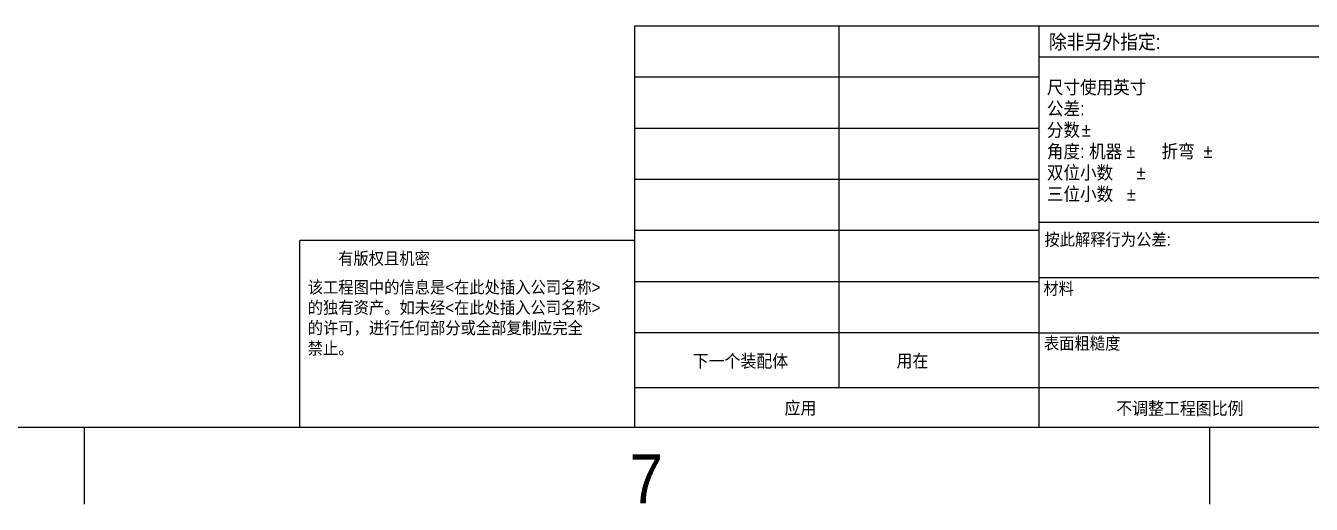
# Model space of a CAD drawing. Header units: millimetres. Extents: x 2 to 1109, y 2 to 430.
# Drawn here: x 415.5 to 495.3, y 1.6 to 31.3 of the extents above; entities that cross this region are included whole.
import ezdxf

# ---------------------------------------------------------------- set-up
doc = ezdxf.new("R2010")
doc.units = ezdxf.units.MM
doc.header["$LTSCALE"] = 0.5
doc.layers.add('注释', color=2, linetype='Continuous')
doc.layers.add('草图直线', color=1, linetype='Continuous')
doc.styles.add('SLDTEXTSTYLE0', font='GOTHIC.TTF', dxfattribs={"width": 0.913})
doc.styles.add('SLDTEXTSTYLE1', font='GOTHIC.TTF', dxfattribs={"width": 0.913, "bigfont": 'bigfont'})
doc.styles.add('SLDTEXTSTYLE2', font='GOTHIC.TTF', dxfattribs={"width": 0.913, "bigfont": 'bigfont'})

msp = doc.modelspace()

# ---------------------------------------------------------------- linework, layer by layer
at = {"layer": '草图直线'}
for p, q in [((453.277, 31.297), (552.45, 31.297)), ((453.277, 6.35), (453.277, 31.297)), ((465.951, 31.297), (465.951, 8.843)), ((478.387, 6.35), (478.387, 31.297)), ((495.931, 29.337), (478.387, 29.337)), ((453.277, 28.122), (478.387, 28.122)), ((453.277, 24.947), (478.387, 24.947)), ((453.277, 21.772), (478.387, 21.772)), ((453.277, 18.597), (478.387, 18.597)), ((478.387, 19.097), (495.931, 19.097)), ((432.485, 6.35), (432.485, 17.962)), ((453.277, 17.962), (432.485, 17.962)), ((453.277, 15.422), (478.387, 15.422)), ((478.387, 15.668), (495.931, 15.668)), ((453.277, 12.247), (478.387, 12.247)), ((478.387, 12.239), (495.931, 12.239)), ((453.277, 8.843), (495.931, 8.843)), ((552.45, 6.35), (6.35, 6.35)), ((419.1, 6.35), (419.1, 1.587)), ((488.95, 6.35), (488.95, 1.587))]:
    msp.add_line(p, q, dxfattribs=at)

# ---------------------------------------------------------------- texts
at = {"layer": '注释'}
for s, insert, char_height, attachment_point, style in [('除非另外指定:', (478.979, 30.739), 0.889, 1, 'SLDTEXTSTYLE1'), ('尺寸使用英寸', (478.859, 27.888), 0.8255, 1, 'SLDTEXTSTYLE1'), ('公差:', (478.859, 26.562), 0.8255, 1, 'SLDTEXTSTYLE1'), ('分数', (478.859, 25.237), 0.8255, 1, 'SLDTEXTSTYLE1'), ('%%p', (481.035, 25.237), 0.8255, 1, 'SLDTEXTSTYLE0'), ('角度: 机器', (478.859, 23.911), 0.8255, 1, 'SLDTEXTSTYLE1'), ('     折弯 ', (484.577, 23.911), 0.8255, 1, 'SLDTEXTSTYLE1'), ('%%p', (483.791, 23.911), 0.8255, 1, 'SLDTEXTSTYLE0'), ('%%p', (488.577, 23.911), 0.8255, 1, 'SLDTEXTSTYLE0'), ('双位小数    ', (478.859, 22.586), 0.8255, 1, 'SLDTEXTSTYLE1'), ('%%p', (484.424, 22.586), 0.8255, 1, 'SLDTEXTSTYLE0'), ('三位小数  ', (478.859, 21.26), 0.8255, 1, 'SLDTEXTSTYLE1'), ('%%p', (483.817, 21.26), 0.8255, 1, 'SLDTEXTSTYLE0'), ('按此解释行为公差:', (478.704, 18.405), 0.762, 1, 'SLDTEXTSTYLE1'), ('有版权且机密', (434.865, 17.233), 0.762, 1, 'SLDTEXTSTYLE2'), ('该工程图中的信息是<在此处插入公司名称>', (432.977, 15.442), 0.762, 1, 'SLDTEXTSTYLE1'), ('材料', (478.64, 15.368), 0.762, 1, 'SLDTEXTSTYLE1'), ('的独有资产。如未经<在此处插入公司名称>', (432.977, 14.18), 0.762, 1, 'SLDTEXTSTYLE1'), ('的许可，进行任何部分或全部复制应完全', (432.977, 12.918), 0.762, 1, 'SLDTEXTSTYLE1'), ('表面粗糙度', (478.675, 11.96), 0.762, 1, 'SLDTEXTSTYLE1'), ('禁止。', (432.977, 11.656), 0.762, 1, 'SLDTEXTSTYLE1'), ('下一个装配体', (456.871, 10.876), 0.7937, 1, 'SLDTEXTSTYLE1'), ('用在', (469.527, 10.889), 0.7937, 1, 'SLDTEXTSTYLE1'), ('应用', (462.575, 7.965), 0.7937, 1, 'SLDTEXTSTYLE1'), ('不调整工程图比例', (487.114, 7.938), 0.7937, 2, 'SLDTEXTSTYLE1'), ('7', (453.994, 4.696), 3.048, 2, 'SLDTEXTSTYLE0')]:
    msp.add_mtext(s, dxfattribs=dict(at, insert=insert, char_height=char_height, attachment_point=attachment_point, style=style))

doc.saveas('drawing.dxf')
